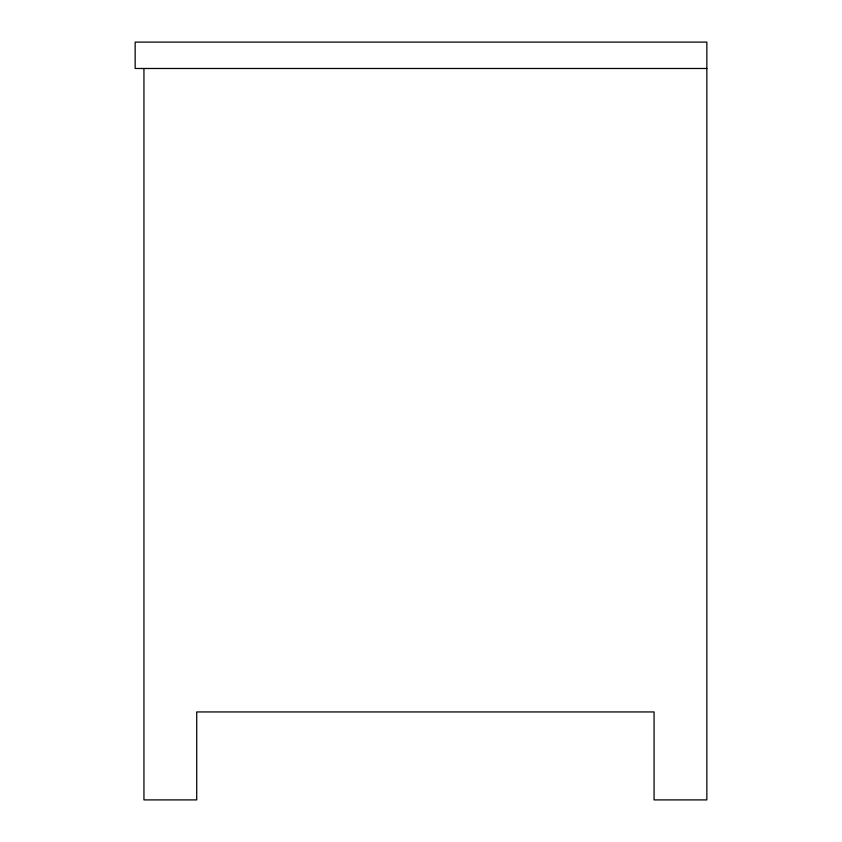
<?xml version="1.0" encoding="UTF-8"?>
<svg xmlns="http://www.w3.org/2000/svg" width="842" height="842" viewBox="0 0 842 842"><rect width="100%" height="100%" fill="white"/><g stroke="black" fill="none" stroke-linecap="round" stroke-linejoin="round"><path stroke-width="1.26" d="M706.848 68.486L135.152 68.486L135.152 42.1L706.848 42.1L706.848 799.9L654.076 799.9L654.076 711.943L196.723 711.943L196.723 799.9L143.95 799.9L143.95 68.486"/></g></svg>
